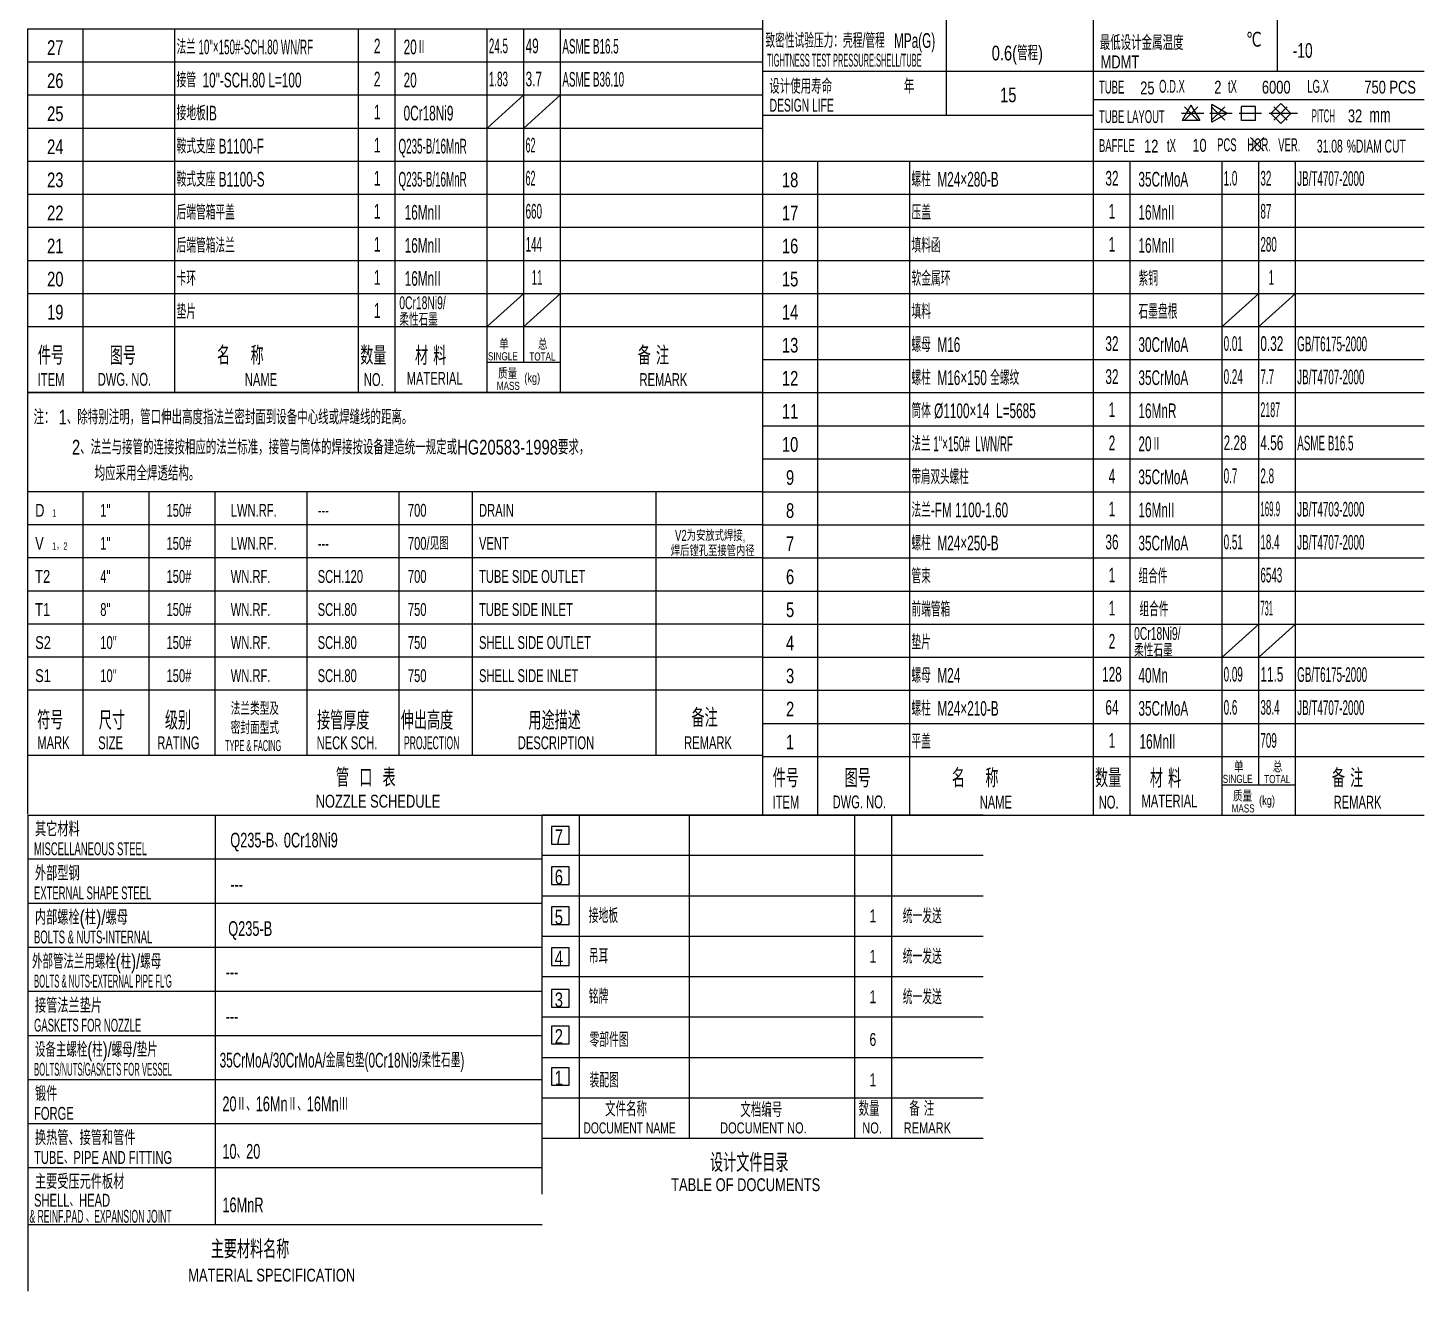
# Model space of a CAD drawing. Extents: x 54 to 831, y 10 to 584.
# Drawn here: x 451 to 831, y 10 to 353.8 of the extents above; entities that cross this region are included whole.
import ezdxf
from ezdxf.enums import TextEntityAlignment as Align

# ---------------------------------------------------------------- set-up
doc = ezdxf.new("R2010")
doc.units = 0
doc.header["$LTSCALE"] = 8
doc.linetypes.add('PHANTOM', pattern=[2.5, 1.25, -0.25, 0.25, -0.25, 0.25, -0.25])
doc.layers.get('0').update_dxf_attribs({"color": 2, "linetype": 'CONTINUOUS'})
for name, color, linetype in [('D', 7, 'CONTINUOUS'), ('OT', 1, 'CONTINUOUS'), ('PHAN', 6, 'PHANTOM')]:
    doc.layers.add(name, color=color, linetype=linetype)
doc.styles.get("Standard").update_dxf_attribs({"font": 'PV_E.shx', "width": 0.7, "bigfont": 'PV_C.shx'})

# ---------------------------------------------------------------- blocks, each defined once
blk = doc.blocks.new('TABLE')
at = {"layer": 'D'}
for p, q in [((601.02, 139.5), (601.02, 51.5)), ((631.02, 139.5), (631.02, 51.5)), ((676.02, 139.5), (676.02, 51.5)), ((686.02, 139.5), (686.02, 51.5)), ((711, 128.5), (591, 128.5)), ((711, 117.5), (591, 117.5)), ((711, 106.5), (591, 106.5)), ((711, 95.5), (591, 95.5)), ((711, 84.5), (591, 84.5)), ((711, 73.5), (591, 73.5)), ((711, 62.5), (591, 62.5)), ((711, 51.5), (591, 51.5))]:
    blk.add_line(p, q, dxfattribs=at)
at = {"layer": 'D', "color": 7}
for p, q in [((593.55, 136.4), (593.55, 131.6)), ((598.35, 136.4), (593.55, 136.4)), ((598.35, 131.6), (598.35, 136.4)), ((593.55, 131.6), (598.35, 131.6)), ((593.55, 125.45), (593.55, 120.65)), ((598.35, 125.45), (593.55, 125.45)), ((598.35, 120.65), (598.35, 125.45)), ((593.55, 120.65), (598.35, 120.65)), ((593.55, 114.55), (593.55, 109.75)), ((598.35, 114.55), (593.55, 114.55)), ((598.35, 109.75), (598.35, 114.55)), ((593.55, 109.75), (598.35, 109.75)), ((593.55, 103.41), (593.55, 98.61)), ((598.35, 103.41), (593.55, 103.41)), ((598.35, 98.61), (598.35, 103.41)), ((593.55, 98.61), (598.35, 98.61)), ((593.55, 92.03), (593.55, 87.23)), ((598.35, 92.03), (593.55, 92.03)), ((598.35, 87.23), (598.35, 92.03)), ((593.55, 87.23), (598.35, 87.23)), ((593.55, 82.06), (593.55, 77.26)), ((598.35, 82.06), (593.55, 82.06)), ((598.35, 77.26), (598.35, 82.06)), ((593.55, 77.26), (598.35, 77.26)), ((593.55, 70.79), (593.55, 65.99)), ((598.35, 70.79), (593.55, 70.79)), ((598.35, 65.99), (598.35, 70.79)), ((593.55, 65.99), (598.35, 65.99))]:
    blk.add_line(p, q, dxfattribs=at)
at = {"layer": 'OT'}
for p in [(711, 139.5), (591, 36.37)]:
    blk.add_line(p, (591, 139.5), dxfattribs=at)
at = {"layer": 'D'}
for s, height, width, p in [('7', 4, 0.75, (594.39, 131.63)), ('6', 4, 0.75, (594.39, 120.69)), ('5', 4, 0.75, (594.39, 109.78)), ('4', 4, 0.75, (594.39, 98.64)), ('3', 4, 0.75, (594.39, 87.26)), ('2', 4, 0.75, (594.39, 77.3)), ('1', 4, 0.75, (594.39, 66.02)), ('文件名称  ', 4, 0.75, (608.1, 57.53)), ('文档编号 ', 4, 0.75, (644.91, 57.33)), ('数量 ', 4, 0.75, (677.08, 57.64)), ('备 注', 4, 0.75, (690.86, 57.64)), ('DOCUMENT NAME', 3, 0.7, (602.2, 52.9)), ('DOCUMENT NO.', 3, 0.75, (639.39, 52.9)), ('NO.', 3, 0.75, (678.1, 52.9)), ('REMARK', 3, 0.75, (689.36, 52.9)), ('设计文件目录', 5, 0.75, (636.65, 42.44)), ('TABLE OF DOCUMENTS', 3.5, 0.75, (626.08, 37.2))]:
    blk.add_text(s, height=height, dxfattribs=dict(at, width=width)).set_placement(p)

msp = doc.modelspace()

# ---------------------------------------------------------------- linework, layer by layer
for p, q in [((586.0006706, 335.5), (576.0006706, 326.5)), ((586.0006706, 326.5), (596.0006706, 335.5)), ((769.4404298, 332.297942), (765.8217997, 328.6793119)), ((765.8217997, 332.297942), (769.4404298, 328.6793119)), ((776.7328378, 332.297942), (773.1142076, 328.6793119)), ((773.1142076, 332.297942), (776.7328378, 328.6793119)), ((790.1348628, 332.297942), (793.7534929, 328.6793119)), ((793.7534929, 332.297942), (790.1348628, 328.6793119)), ((787.3437877, 323.8940077), (783.7251576, 320.2753776)), ((783.7251576, 323.8940077), (787.3437877, 320.2753776)), ((586.0006716, 281.5), (576.0006716, 272.5)), ((586.0006716, 272.5), (596.0006716, 281.5)), ((786.0006704, 281.5), (776.0006704, 272.5)), ((786.0006704, 272.5), (796.0006704, 281.5)), ((786.0006704, 191.5), (776.0006704, 182.5)), ((786.0006704, 182.5), (796.0006704, 191.5))]:
    msp.add_line(p, q)
at = {"layer": 'D'}
for p, q in [((791.0006704, 584.0041328), (791.0006704, 342.0041328)), ((701.0006704, 330.0004272), (701.0006704, 570.0041328)), ((451.0006715, 353.5), (651.0006715, 353.5)), ((466.0006715, 254.5), (466.0006715, 353.5)), ((491.0006881, 254.5), (491.0006712, 353.5)), ((541.0006715, 254.5), (541.0006715, 353.5)), ((551.0006715, 254.5), (551.0006715, 353.5)), ((576.0006715, 254.5), (576.0006715, 353.5)), ((586.0006715, 262.7743034), (586.0006715, 353.5)), ((596.0006715, 254.5), (596.0006715, 353.5)), ((451.0006715, 344.5), (651.0006715, 344.5)), ((651.0006704, 342.0041328), (831.0006704, 342.0041328)), ((451.0006715, 335.5), (651.0006715, 335.5)), ((831.0006248, 334.1394108), (741.0006248, 334.1394108)), ((767.5508352, 332.7451296), (765.150411, 328.5874729)), ((767.5508352, 332.7451296), (769.9512594, 328.5874729)), ((773.2501811, 328.0882027), (773.2501811, 332.8890511)), ((777.4078378, 330.4886269), (773.2501811, 332.8890511)), ((785.1083466, 332.4127096), (781.2676678, 332.4127096)), ((781.2676678, 328.5720309), (781.2676678, 332.4127096)), ((785.1083466, 328.5720309), (785.1083466, 332.4127096)), ((791.9970302, 333.2043969), (789.2812602, 330.4886269)), ((794.7128002, 330.4886269), (791.9970302, 333.2043969)), ((771.0322722, 330.4886269), (764.9421906, 330.4886269)), ((769.9512594, 328.5874729), (765.150411, 328.5874729)), ((778.7562407, 330.4886269), (772.6661591, 330.4886269)), ((777.4078378, 330.4886269), (773.2501811, 328.0882027)), ((786.7399985, 330.4886269), (780.6499169, 330.4886269)), ((785.1083466, 328.5720309), (781.2676678, 328.5720309)), ((796.5465405, 330.4886269), (788.8061708, 330.4886269)), ((791.9970302, 327.7728569), (789.2812602, 330.4886269)), ((794.7128002, 330.4886269), (791.9970302, 327.7728569)), ((451.0006715, 326.5), (651.0006715, 326.5)), ((831.0006248, 326.1394108), (741.0006248, 326.1394108)), ((451.0006715, 317.5), (651.0006715, 317.5)), ((651.0006704, 317.5), (831.0006704, 317.5)), ((666.0006704, 139.5), (666.0006704, 317.5)), ((691.000687, 139.5), (691.0006566, 317.5)), ((741.0006704, 139.5), (741.0006704, 317.5)), ((751.0006704, 139.5), (751.0006704, 317.5)), ((776.0006704, 139.5), (776.0006704, 317.5)), ((786.0006704, 147.7743034), (786.0006704, 317.5)), ((796.0006704, 139.5), (796.0006704, 317.5)), ((451.0006715, 308.5), (651.0006715, 308.5)), ((651.0006704, 308.5), (831.0006704, 308.5)), ((451.0006715, 299.5), (651.0006715, 299.5)), ((651.0006704, 299.5), (831.0006704, 299.5)), ((451.0006715, 290.5), (651.0006715, 290.5)), ((651.0006704, 290.5), (831.0006704, 290.5)), ((451.0006715, 281.5), (651.0006715, 281.5)), ((651.0006704, 281.5), (831.0006704, 281.5)), ((451.0006715, 272.5), (651.0006715, 272.5)), ((651.0006704, 272.5), (831.0006704, 272.5)), ((576.0006715, 262.7743034), (596.0006715, 262.7743034)), ((651.0006704, 263.5), (831.0006704, 263.5)), ((651.0006715, 254.5), (451.0006715, 254.5)), ((451.0006715, 254.5), (651.0006704, 254.5)), ((651.0006704, 254.5), (831.0006704, 254.5)), ((651.0006704, 245.5), (831.0006704, 245.5)), ((651.0006704, 236.5), (831.0006704, 236.5)), ((651.0006704, 227.5), (451.0006704, 227.5)), ((466.0006704, 155.7743034), (466.0006704, 227.5)), ((484.0006704, 155.7743034), (484.0006704, 227.5)), ((502.0006704, 155.7743034), (502.0006704, 227.5)), ((527.0006704, 155.7743034), (527.0006704, 227.5)), ((552.0006704, 155.7743034), (552.0006704, 227.5)), ((572.0006704, 155.7743034), (572.0006704, 227.5)), ((622.0006704, 155.7743034), (622.0006704, 227.5)), ((651.0006704, 227.5), (831.0006704, 227.5)), ((651.0006704, 218.5), (451.0006704, 218.5)), ((651.0006704, 218.5), (831.0006704, 218.5)), ((651.0006704, 209.5), (451.0006704, 209.5)), ((651.0006704, 209.5), (831.0006704, 209.5)), ((651.0006704, 200.5), (451.0006704, 200.5)), ((651.0006704, 200.5), (831.0006704, 200.5)), ((651.0006704, 191.5), (451.0006704, 191.5)), ((651.0006704, 191.5), (831.0006704, 191.5)), ((651.0006704, 182.5), (451.0006704, 182.5)), ((651.0006704, 182.5), (831.0006704, 182.5)), ((651.0006704, 173.5), (451.0006704, 173.5)), ((651.0006704, 173.5), (831.0006704, 173.5)), ((651.0006704, 164.5), (831.0006704, 164.5)), ((651.0006704, 155.7743034), (451.0006704, 155.7743034)), ((651.0006704, 155.5), (831.0006704, 155.5)), ((776.0006704, 147.7743034), (796.0006704, 147.7743034)), ((502.0006704, 139.5), (502.0006704, 28)), ((591.0006704, 127.5), (451.0006704, 127.5)), ((591.0006704, 115.5), (451.0006704, 115.5)), ((591.0006704, 103.5), (451.0006704, 103.5)), ((591.0006704, 91.5), (451.0006704, 91.5)), ((591.0006704, 79.5), (451.0006704, 79.5)), ((591.0006704, 67.5), (451.0006704, 67.5)), ((591.0006704, 55.5), (451.0006704, 55.5)), ((591.0006704, 43.5), (451.0006704, 43.5)), ((591.0006704, 28), (451.0006704, 28))]:
    msp.add_line(p, q, dxfattribs=at)
for points in [[(769.7822722, 330.6969603), (769.7822722, 330.2802936), (771.0322722, 330.4886269)], [(777.5062407, 330.6969603), (777.5062407, 330.2802936), (778.7562407, 330.4886269)], [(785.4899985, 330.6969603), (785.4899985, 330.2802936), (786.7399985, 330.4886269)], [(795.2965405, 330.6969603), (795.2965405, 330.2802936), (796.5465405, 330.4886269)]]:
    msp.add_solid(points, dxfattribs=at)
at = {"layer": 'OT'}
for p, q in [((651.0006704, 330.0004272), (651.0006704, 584.0041328)), ((741.0006704, 317.5), (741.0006704, 584.0041328)), ((451.0006716, 254.5), (451.0006716, 353.5)), ((651.0006704, 139.5), (651.0006704, 330.0004272)), ((651.0006704, 330.0004272), (741.0006704, 330.0004272)), ((741.0006704, 317.5), (831.0006704, 317.5)), ((451.0006713, 227.5), (451.0006716, 254.5)), ((451.0006704, 139.7743034), (451.0006713, 236.5)), ((451.0006704, 139.5), (831.0006704, 139.5)), ((451.0006704, 139.5), (451.0006704, 10))]:
    msp.add_line(p, q, dxfattribs=at)

# ---------------------------------------------------------------- block references
msp.add_blockref('TABLE', (0, 0))

# ---------------------------------------------------------------- texts
for s, width, p in [('27', 0.75, (458.4480695, 346.4034414)), ('-10', 0.7, (797.9626959, 345.6317343)), ('0.6(管程)', 0.75, (720.2875991, 344.9167938)), ('26', 0.75, (458.4480695, 337.4034414)), ('25', 0.75, (458.4480695, 328.4034414)), ('24', 0.75, (458.4480695, 319.4034414)), ('23', 0.75, (458.4480695, 310.4034414)), ('18', 0.75, (658.4480685, 310.4034414)), ('22', 0.75, (458.4480695, 301.4034414)), ('17', 0.75, (658.4480685, 301.4034414)), ('21', 0.75, (458.4480695, 292.4034414)), ('16', 0.75, (658.4480685, 292.4034414)), ('20', 0.75, (458.4480695, 283.4034414)), ('15', 0.75, (658.4480685, 283.4034414)), ('19', 0.75, (458.4480686, 274.4034414)), ('14', 0.75, (658.4480685, 274.4034414)), ('13', 0.75, (658.4480685, 265.4034414)), ('12', 0.75, (658.4480685, 256.4034414)), ('11', 0.75, (658.4480685, 247.4034414)), ('10', 0.75, (658.4480685, 238.4034414)), ('9', 0.75, (658.4480685, 229.4034414)), ('8', 0.75, (658.4480685, 220.4034414)), ('7', 0.75, (658.4480685, 211.4034414)), ('6', 0.75, (658.4480685, 202.4034414)), ('5', 0.75, (658.4480685, 193.4034414)), ('4', 0.75, (658.4480685, 184.4034414)), ('3', 0.75, (658.4480685, 175.4034414)), ('2', 0.75, (658.4480685, 166.4034414)), ('1', 0.75, (658.4480685, 157.4034414))]:
    msp.add_text(s, height=4, dxfattribs=dict(width=width)).set_placement(p, align=Align.CENTER)
for s, height, width, p in [('法兰 10"×150#-SCH.80 WN/RF', 4, 0.5, (491.4703543, 346.5703645)), ('20Ⅱ', 4, 0.6, (553.2560842, 346.5703645)), ('ASME B16.5', 4, 0.5, (596.470342, 346.7700911)), ('接管  10"-SCH.80 L=100', 4, 0.6, (491.4703543, 337.5703645)), ('20', 4, 0.6, (553.2560842, 337.5703645)), ('ASME B36.10', 4, 0.5, (596.470342, 337.7700911)), ('15', 4, 0.75, (715.5947089, 333.5331548)), ('接地板IB', 4, 0.6, (491.4703456, 328.5703645)), ('0Cr18Ni9', 4, 0.6, (553.2560755, 328.5703645)), ('鞍式支座 B1100-F', 4, 0.6, (491.4703465, 319.5703645)), ('Q235-B/16MnR', 4, 0.5, (551.8609673, 319.5703645)), ('%DIAM CUT', 3.5, 0.6, (809.9583496, 319.8432563)), ('鞍式支座 B1100-S', 4, 0.6, (491.4703465, 310.5703645)), ('Q235-B/16MnR', 4, 0.5, (551.8609673, 310.5703645)), ('螺柱  M24×280-B', 4, 0.6, (691.4703685, 310.5703645)), ('35CrMoA', 4, 0.6, (753.2560984, 310.5703645)), ('JB/T4707-2000', 4, 0.5, (796.4703562, 310.7700911)), ('后端管箱平盖', 4, 0.6, (491.4703696, 301.5703645)), ('16MnII', 4, 0.6, (553.5449718, 301.5703645)), ('压盖', 4, 0.7, (691.4703539, 301.5703645)), ('16MnII', 4, 0.6, (753.2560984, 301.5703645)), ('后端管箱法兰', 4, 0.6, (491.4703696, 292.5703645)), ('16MnII', 4, 0.6, (553.5449718, 292.5703645)), ('填料函', 4, 0.7, (691.4703539, 292.5703645)), ('16MnII', 4, 0.6, (753.2560984, 292.5703645)), ('卡环', 4, 0.6, (491.4703697, 283.5703645)), ('16MnII', 4, 0.6, (553.5449719, 283.5703645)), ('软金属环', 4, 0.7, (691.4703528, 283.5703645)), ('紫铜', 4, 0.7, (753.2560827, 283.5703645)), ('垫片', 4, 0.6, (491.4703697, 274.5703645)), ('0Cr18Ni9/', 3.5, 0.6, (552.0825811, 277.2051662)), ('填料', 4, 0.7, (691.4703528, 274.5703645)), ('石墨盘根', 4, 0.7, (753.2560827, 274.5703645)), ('柔性石墨', 3.5, 0.6, (552.0825811, 272.6568454)), ('螺母  M16', 4, 0.6, (691.4703528, 265.5703645)), ('GB/T6175-2000 ', 4, 0.5, (796.4703405, 265.7700911)), ('30CrMoA', 4, 0.6, (753.2560827, 265.5703645)), ('螺柱  M16×150 全螺纹', 4, 0.6, (691.4703685, 256.5703645)), ('35CrMoA', 4, 0.6, (753.2560984, 256.5703645)), ('JB/T4707-2000', 4, 0.5, (796.4703562, 256.7700911)), ('筒体 %%C1100×14  L=5685', 4, 0.6, (691.470367, 247.5703645)), ('16MnR', 4, 0.6, (753.2560984, 247.5703645)), ('注： 1、除特别注明，管口伸出高度指法兰密封面到设备中心线或焊缝线的距离。', 4, 0.75, (452.5484848, 245.84433)), ('2、法兰与接管的连接按相应的法兰标准，接管与筒体的焊接按设备建造统一规定或HG20583-1998要求，', 4, 0.75, (462.9879383, 237.656287)), ('法兰 1"×150#  LWN/RF', 4, 0.5, (691.470359, 238.5703645)), ('20Ⅱ', 4, 0.6, (753.2560888, 238.5703645)), ('ASME B16.5', 4, 0.5, (796.4703466, 238.7700911)), ('均应采用全焊透结构。', 4, 0.75, (469.1620034, 230.5460478)), ('带肩双头螺柱', 4, 0.5, (691.4703605, 229.5703645)), ('35CrMoA', 4, 0.6, (753.2560984, 229.5703645)), ('D', 3.5, 0.75, (452.9682377, 220.7298785)), ('1"', 3.5, 0.65, (470.6903647, 220.7298785)), ('150#', 3.5, 0.65, (488.7196436, 220.7298785)), ('LWN.RF.', 3.5, 0.65, (506.2073398, 220.7298785)), ('700', 3.5, 0.65, (554.4160588, 220.7298785)), ('DRAIN', 3.5, 0.65, (573.7737521, 220.7298785)), ('法兰-FM 1100-1.60', 4, 0.6, (691.4703685, 220.5703645)), ('16MnII', 4, 0.6, (753.2560984, 220.5703645)), ('JB/T4703-2000', 4, 0.5, (796.4703466, 220.7700911)), ('1', 2, 0.75, (457.5922199, 220.7298785)), ('---', 3.5, 0.65, (529.8638767, 220.7298785)), ('V2为安放式焊接,', 3, 0.65, (627.123061, 214.1394007)), ('V', 3.5, 0.75, (452.9682377, 211.7298785)), ('1，2', 2, 0.75, (457.5922199, 211.7298785)), ('1"', 3.5, 0.65, (470.6903647, 211.7298785)), ('150#', 3.5, 0.65, (488.7196436, 211.7298785)), ('LWN.RF.', 3.5, 0.65, (506.2073398, 211.7298785)), ('---', 3.5, 0.65, (529.8638767, 211.7298785)), ('700/见图', 3.5, 0.65, (554.4160588, 211.7298785)), ('VENT', 3.5, 0.65, (573.7737521, 211.7298785)), ('焊后镗孔至接管内径', 3, 0.65, (625.9804904, 209.9978086)), ('螺柱  M24×250-B', 4, 0.6, (691.4703685, 211.5703645)), ('35CrMoA', 4, 0.6, (753.2560984, 211.5703645)), ('JB/T4707-2000', 4, 0.5, (796.4703562, 211.7700911)), ('T2', 3.5, 0.75, (452.9682377, 202.7298785)), ('4"', 3.5, 0.65, (470.6903647, 202.7298785)), ('150#', 3.5, 0.65, (488.7196436, 202.7298785)), ('WN.RF.', 3.5, 0.65, (506.2073398, 202.7298785)), ('SCH.120', 3.5, 0.65, (529.8638767, 202.7298785)), ('700', 3.5, 0.65, (554.4160588, 202.7298785)), ('TUBE SIDE OUTLET', 3.5, 0.65, (573.7737521, 202.7298785)), ('管束', 4, 0.6, (691.4703685, 202.5703645)), ('组合件', 4, 0.6, (753.2560984, 202.5703645)), ('前端管箱', 4, 0.6, (691.470367, 193.5703645)), ('组合件', 4, 0.6, (753.5449708, 193.5703645)), ('T1', 3.5, 0.75, (452.9682377, 193.7298785)), ('8"', 3.5, 0.65, (470.6903647, 193.7298785)), ('150#', 3.5, 0.65, (488.7196436, 193.7298785)), ('WN.RF.', 3.5, 0.65, (506.2073398, 193.7298785)), ('SCH.80', 3.5, 0.65, (529.8638767, 193.7298785)), ('750', 3.5, 0.65, (554.4160588, 193.7298785)), ('TUBE SIDE INLET', 3.5, 0.65, (573.7737521, 193.7298785)), ('0Cr18Ni9/', 3.5, 0.6, (752.08258, 187.2051662)), ('S2', 3.5, 0.75, (452.9682377, 184.7298785)), ('10"', 3.5, 0.65, (470.6903647, 184.7298785)), ('150#', 3.5, 0.65, (488.7196436, 184.7298785)), ('WN.RF.', 3.5, 0.65, (506.2073398, 184.7298785)), ('SCH.80', 3.5, 0.65, (529.8638767, 184.7298785)), ('750', 3.5, 0.65, (554.4160588, 184.7298785)), ('SHELL SIDE OUTLET', 3.5, 0.65, (573.7737521, 184.7298785)), ('垫片', 4, 0.6, (691.4703685, 184.5703645)), ('柔性石墨', 3.5, 0.6, (752.08258, 182.6568454)), ('S1', 3.5, 0.75, (452.9682377, 175.7298785)), ('10"', 3.5, 0.65, (470.6903647, 175.7298785)), ('150#', 3.5, 0.65, (488.7196436, 175.7298785)), ('WN.RF.', 3.5, 0.65, (506.2073398, 175.7298785)), ('SCH.80', 3.5, 0.65, (529.8638767, 175.7298785)), ('750', 3.5, 0.65, (554.4160588, 175.7298785)), ('SHELL SIDE INLET', 3.5, 0.65, (573.7737521, 175.7298785)), ('螺母  M24', 4, 0.6, (691.4703685, 175.5703645)), ('40Mn', 4, 0.6, (753.2560984, 175.5703645)), ('GB/T6175-2000', 4, 0.5, (796.4703562, 175.7700911)), ('螺柱  M24×210-B', 4, 0.6, (691.4703685, 166.5703645)), ('35CrMoA', 4, 0.6, (753.2560984, 166.5703645)), ('JB/T4707-2000', 4, 0.5, (796.4703562, 166.7700911)), ('平盖', 4, 0.6, (691.4703685, 157.5703645)), ('16MnII', 4, 0.6, (753.5449708, 157.5703645)), ('Q235-B、0Cr18Ni9', 4, 0.65, (506.0758536, 130.7306474)), ('---', 4, 0.65, (506.0758536, 118.7306474)), ('接地板', 4, 0.7, (603.6478837, 110.1723057)), ('统一发送', 4, 0.7, (689.1013282, 110.0594791)), ('Q235-B', 4, 0.65, (505.5203574, 106.6571471)), ('1', 3.5, 0.7, (680.0795978, 110.3439124)), ('吊耳', 4, 0.7, (603.6478837, 99.1723057)), ('1', 3.5, 0.7, (680.0795978, 99.3439124)), ('统一发送', 4, 0.7, (689.1013282, 99.0594791)), ('---', 4, 0.65, (504.8129051, 94.8408063)), ('铭牌', 4, 0.7, (603.6478837, 88.1723057)), ('1', 3.5, 0.7, (680.0795978, 88.3439124)), ('统一发送', 4, 0.7, (689.1013282, 88.0594791)), ('---', 4, 0.65, (504.8129051, 82.8408063)), ('零部件图', 4, 0.7, (603.8604164, 76.3916369)), ('6', 3.5, 0.7, (680.0609157, 76.7270985)), ('35CrMoA/30CrMoA/金属包垫(0Cr18Ni9/柔性石墨)', 4, 0.6, (503.1770832, 70.8408063)), ('20Ⅱ、16MnⅡ、16MnⅢ', 4, 0.65, (503.9260025, 58.9585663)), ('10、20', 4, 0.65, (503.9260025, 46.0212477)), ('16MnR', 4, 0.65, (503.9260025, 31.4585663))]:
    msp.add_text(s, height=height, dxfattribs=dict(width=width)).set_placement(p)
at = {"width": 0.6}
for s, p in [('2', (546.0545145, 348.8534319)), ('2', (546.0545145, 339.8534319)), ('1', (546.0545059, 330.8534319)), ('1', (546.0545068, 321.8534319)), ('1', (546.0545068, 312.8534319)), ('32', (746.0545288, 312.8534319)), ('1', (546.0545298, 303.8534319)), ('1', (746.0545288, 303.8534319)), ('1', (546.0545298, 294.8534319)), ('1', (746.0545288, 294.8534319)), ('1', (546.0545299, 285.8534319)), ('1', (546.0545299, 276.8534319)), ('32', (746.0545131, 267.8534319)), ('32', (746.0545288, 258.8534319)), ('1', (746.0545288, 249.8534319)), ('2', (746.0545192, 240.8534319)), ('4', (746.0545288, 231.8534319)), ('1', (746.0545288, 222.8534319)), ('36', (746.0545288, 213.8534319)), ('1', (746.0545288, 204.8534319)), ('1', (746.0545288, 195.8534319)), ('2', (746.0545288, 186.8534319)), ('128', (746.0545288, 177.8534319)), ('64', (746.0545288, 168.8534319)), ('1', (746.0545288, 159.8534319))]:
    msp.add_text(s, height=4, dxfattribs=at).set_placement(p, align=Align.MIDDLE)
at = {"color": 2}
for s, width, p in [('24.5', 0.5, (576.4533742, 346.8561779)), ('49', 0.6, (586.4533742, 346.8561779)), ('1.83', 0.5, (576.4533742, 337.8561779)), ('3.7', 0.6, (586.4533742, 337.8561779)), ('62', 0.45, (586.4533895, 319.8561779)), ('62', 0.45, (586.4533895, 310.8561779)), ('1.0', 0.5, (776.4533885, 310.8561779)), ('32', 0.5, (786.4533885, 310.8561779)), ('660', 0.5, (586.4533895, 301.8561779)), ('87', 0.5, (786.4533885, 301.8561779)), ('144', 0.5, (586.4533895, 292.8561779)), ('280', 0.5, (786.4533885, 292.8561779)), ('11', 0.5, (588.0930098, 283.8561779)), ('1', 0.5, (788.6964995, 283.8561779)), ('0.01', 0.5, (776.4533804, 265.8561779)), ('0.32', 0.6, (786.4533728, 265.8561779)), ('0.24', 0.5, (776.4533885, 256.8561779)), ('7.7', 0.5, (786.4533885, 256.8561779)), ('2187', 0.45, (786.4533885, 247.8561779)), ('2.28', 0.6, (776.4533789, 238.8561779)), ('4.56', 0.6, (786.4533789, 238.8561779)), ('0.7', 0.5, (776.4533885, 229.8561779)), ('2.8', 0.5, (786.4533885, 229.8561779)), ('169.9', 0.4, (786.4533789, 220.8561779)), ('0.51', 0.5, (776.4533885, 211.8561779)), ('18.4', 0.5, (786.4533885, 211.8561779)), ('6543', 0.5, (786.4533885, 202.8561779)), ('731', 0.35, (786.4533885, 193.8561779)), ('0.09', 0.5, (776.4533885, 175.8561779)), ('11.5', 0.6, (786.4533885, 175.8561779)), ('0.6', 0.5, (776.4533885, 166.8561779)), ('38.4', 0.5, (786.4533885, 166.8561779)), ('709', 0.5, (786.4533885, 157.8561779))]:
    msp.add_text(s, height=4, dxfattribs=dict(at, width=width)).set_placement(p)
for s, width, p in [('25', 0.75, (757.6372826, 335.6649677)), ('2', 0.75, (775.8489086, 335.8771069)), ('6000', 0.75, (794.6677945, 335.8771069)), ('750 PCS ', 0.75, (829.7666031, 335.8771069)), ('32', 0.75, (814.1683787, 328.0677334)), ('12', 0.75, (758.6856854, 319.8405818)), ('10', 0.75, (771.8161006, 320.052721)), ('31.08', 0.6, (808.8569402, 319.8405818))]:
    msp.add_text(s, height=3.5, dxfattribs=dict(width=width)).set_placement(p, align=Align.RIGHT)
at = {"layer": 'D'}
for s, height, width, p in [('致密性试验压力：壳程/管程', 4, 0.55, (651.7385213, 348.3195079)), ('MPa(G)', 4, 0.6, (686.7208743, 348.3195079)), ('最低设计金属温度', 4, 0.75, (742.7216949, 347.7311729)), (' ℃', 4, 0.75, (781.4430628, 348.6751731)), ('TIGHTNESS TEST PRESSURE:SHELL/TUBE', 3.5, 0.38, (652.1794277, 343.2136952)), ('MDMT', 3.5, 0.75, (742.9602687, 342.7638389)), ('设计使用寿命', 4, 0.75, (652.7761595, 335.8398977)), ('年', 4, 0.75, (689.4199054, 335.8398977)), ('TUBE', 3.5, 0.55, (742.5288284, 335.8957593)), ('   O.D.X ', 3.5, 0.55, (756.7279766, 336.1078986)), ('tX', 3.5, 0.55, (777.6290347, 336.1078986)), ('LG.X', 3.5, 0.55, (799.2141294, 336.1078986)), ('DESIGN LIFE', 3.5, 0.6, (652.8718833, 330.9638574)), ('TUBE LAYOUT', 3.5, 0.55, (742.5288284, 327.8676797)), ('PITCH', 3.5, 0.45, (800.4085827, 328.0798189)), ('mm', 4, 0.65, (816.1074124, 328.0798189)), ('BAFFLE', 3.5, 0.55, (742.5288284, 319.9917062)), ('tX', 3.5, 0.55, (761.0285537, 319.9917062)), ('PCS', 3.5, 0.55, (774.6832783, 320.2038454)), ('HOR.', 3.5, 0.55, (782.8834643, 320.2038454)), ('VER.', 3.5, 0.55, (791.3045501, 320.2038454)), ('件号 ', 5, 0.75, (453.7037481, 262.0828762)), ('图号', 5, 0.75, (473.2784711, 262.0491963)), ('名    称 ', 5, 0.75, (502.4634615, 262.0828762)), ('数量 ', 5, 0.75, (541.4491539, 262.0828762)), ('材 料 ', 5, 0.75, (556.3685654, 262.0263362)), ('单', 3, 0.75, (579.2732543, 266.1980091)), ('总', 3, 0.75, (589.8249865, 266.1573749)), ('备 注 ', 5, 0.75, (616.9876779, 262.0828762)), ('SINGLE', 2.2, 0.75, (576.217163, 263.2945935)), ('TOTAL', 2.2, 0.75, (587.4832598, 263.2410155)), ('ITEM', 3.5, 0.65, (453.6734103, 256.3054264)), ('DWG. NO.', 3.5, 0.65, (470.0145897, 256.3668774)), ('NAME', 3.5, 0.65, (510.0456013, 256.3054264)), ('NO.', 3.5, 0.65, (542.4363562, 256.3054264)), ('MATERIAL', 3.5, 0.65, (554.0899931, 256.6263212)), ('质量 ', 3, 0.75, (578.9887017, 258.2266523)), ('(kg)', 2.5, 0.75, (586.1012356, 257.297559)), ('REMARK', 3.5, 0.65, (617.4517077, 256.3054264)), ('MASS', 2.2, 0.75, (578.623353, 255.255069)), ('符号', 5, 0.75, (453.5156097, 162.8641136)), ('尺寸  ', 5, 0.75, (470.2897029, 162.7804348)), ('级别', 5, 0.75, (488.2897029, 162.7804348)), ('法兰类型及  ', 3.5, 0.75, (506.1994648, 166.7730063)), ('接管厚度', 5, 0.75, (529.6929518, 162.7804348)), ('伸出高度', 5, 0.75, (552.496429, 162.7804348)), ('用途描述', 5, 0.75, (587.2331315, 162.7804348)), ('备注', 5, 0.75, (631.6077963, 163.489046)), ('密封面型式  ', 3.5, 0.75, (506.1994648, 161.5805825)), ('MARK', 3.5, 0.65, (453.5594397, 157.4777566)), ('SIZE', 3.5, 0.65, (470.1238851, 157.4573701)), ('RATING', 3.5, 0.65, (486.210511, 157.4573701)), ('TYPE & FACING', 3, 0.5, (504.6775691, 156.9574191)), ('NECK SCH.', 3.5, 0.65, (529.583224, 157.4573701)), ('PROJECTION', 3.5, 0.5, (553.3559157, 157.4573701)), ('DESCRIPTION', 3.5, 0.65, (584.3394989, 157.4573701)), ('REMARK', 3.5, 0.65, (629.60502, 157.4777566)), ('管  口  表 ', 5, 0.75, (534.820806, 147.2211029)), ('件号 ', 5, 0.75, (653.703747, 147.0828762)), ('图号', 5, 0.75, (673.27847, 147.0491963)), ('名    称 ', 5, 0.75, (702.4634605, 147.0828762)), ('数量 ', 5, 0.75, (741.4491528, 147.0828762)), ('材 料 ', 5, 0.75, (756.3685644, 147.0263362)), ('单', 3, 0.75, (779.2732532, 151.1980091)), ('总', 3, 0.75, (789.8249855, 151.1573749)), ('备 注 ', 5, 0.75, (805.929364, 147.0828762)), ('SINGLE', 2.2, 0.75, (776.2171619, 148.2945935)), ('TOTAL', 2.2, 0.75, (787.4832587, 148.2410155)), ('NOZZLE SCHEDULE', 3.5, 0.75, (529.3168595, 141.5571347)), ('ITEM', 3.5, 0.65, (653.6734093, 141.3054264)), ('DWG. NO.', 3.5, 0.65, (670.0145886, 141.3668774)), ('NAME', 3.5, 0.65, (710.0456002, 141.3054264)), ('NO.', 3.5, 0.65, (742.4363551, 141.3054264)), ('MATERIAL', 3.5, 0.65, (754.089992, 141.6263212)), ('质量 ', 3, 0.75, (778.9887006, 143.2266523)), ('(kg)', 2.5, 0.75, (786.1012345, 142.297559)), ('REMARK', 3.5, 0.65, (806.3933938, 141.3054264)), ('MASS', 2.2, 0.75, (778.623352, 140.255069)), ('其它材料', 4, 0.8, (452.9235126, 133.7148665)), ('MISCELLANEOUS STEEL', 3.5, 0.55, (452.6600776, 128.6090539)), ('外部型钢', 4, 0.8, (452.9235126, 121.7148665)), ('EXTERNAL SHAPE STEEL', 3.5, 0.55, (452.6600776, 116.6090539)), ('内部螺栓(柱)/螺母', 4, 0.8, (452.9235126, 109.7148665)), ('BOLTS & NUTS-INTERNAL', 3.5, 0.55, (452.6600776, 104.6090539)), ('外部管法兰用螺栓(柱)/螺母', 4, 0.75, (452.1159936, 97.7148665)), ("BOLTS & NUTS-EXTERNAL PIPE FL'G", 3.5, 0.45, (452.6600776, 92.6090539)), ('接管法兰垫片', 4, 0.8, (452.9235126, 85.7148665)), ('GASKETS FOR NOZZLE', 3.5, 0.55, (452.6600776, 80.6090539)), ('设备主螺栓(柱)/螺母/垫片', 4, 0.75, (452.9235126, 73.7148665)), ('BOLTS/NUTS/GASKETS FOR VESSEL', 3.5, 0.45, (452.6600776, 68.6090539)), ('锻件', 4, 0.8, (452.9235126, 61.7148665)), ('FORGE', 3.5, 0.65, (452.6600776, 56.6090539)), ('换热管、接管和管件', 4, 0.8, (452.9235126, 49.7148665)), ('TUBE、PIPE AND FITTING', 3.5, 0.65, (452.6600776, 44.6090539)), ('主要受压元件板材', 4, 0.8, (452.9235126, 37.7886629)), ('SHELL、HEAD ', 3.5, 0.65, (452.6600776, 32.974761)), ('& REINF.PAD 、EXPANSION JOINT', 3.5, 0.5, (451.4173774, 28.5961075)), ('主要材料名称', 5, 0.75, (500.7719328, 18.8741172)), ('MATERIAL SPECIFICATION', 3.5, 0.75, (494.6339579, 12.5936778))]:
    msp.add_text(s, height=height, dxfattribs=dict(at, width=width)).set_placement(p)
at = {"layer": 'PHAN', "width": 0.7}
for s, height, p in [('装配图', 4, (603.8604164, 65.3916369)), ('1', 3.5, (680.0609157, 65.7270985))]:
    msp.add_text(s, height=height, dxfattribs=at).set_placement(p)

doc.saveas('drawing.dxf')
